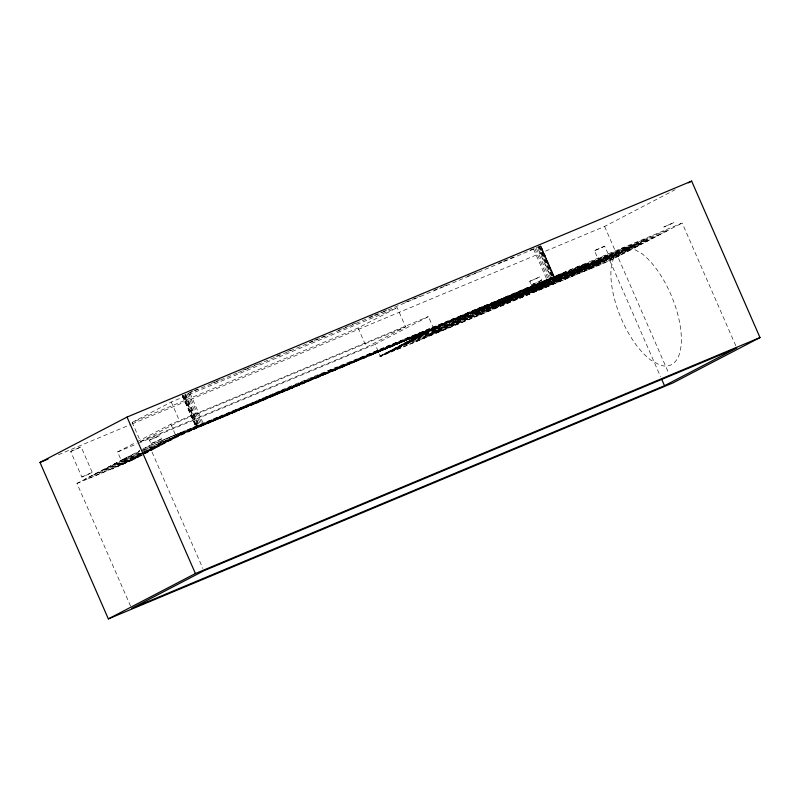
<?xml version="1.0" encoding="UTF-8"?>
<svg xmlns="http://www.w3.org/2000/svg" width="800" height="800" viewBox="0 0 800 800"><rect width="100%" height="100%" fill="white"/><g stroke="black" fill="none" stroke-linecap="round" stroke-linejoin="round"><path stroke-width="0.6" stroke-dasharray="4 3" d="M395.98 349.41L380.48 356.47L433.73 328.72L428.42 316.56L375.16 344.31L380.48 356.47L589.65 269.05A24.21 0.8 -23.6 0 0 619.13 255.76L621.12 254.45A24.21 0.8 -23.6 0 0 608.39 259.3C584.9 268.69 562.14 279.97 538.67 289.4A24.21 0.8 -23.6 0 1 520.5 297.83L408.69 344.69A24.21 0.8 -23.6 0 1 395.87 349.57L405.15 344.74A24.21 0.8 -23.6 0 1 427.24 335.02C487.01 309.65 545.71 281.55 605.63 256.6A24.21 0.8 -23.6 0 1 635.12 243.32A24.21 0.8 -23.6 0 1 645.87 239.79A24.21 0.8 -23.6 0 1 656.61 236.26A24.21 0.8 -23.6 0 1 627.13 249.54L546.05 285.83L564.79 276.08L645.87 239.79L515.4 298.84L478.32 314.63A24.21 0.8 -23.6 0 1 460.15 323.05A24.21 0.8 -23.6 0 1 458.2 323.03L438.09 331.44A24.21 0.8 -23.6 0 1 420.02 339.83L419.91 339.87A24.21 0.8 -23.6 0 1 417.97 339.85A24.21 0.8 -23.6 0 1 405.15 344.74L412.35 340.87M396.07 349.35L378.8 356.45L410.22 341.87L383.48 354.02L396.18 349.19L405.55 344.31L388.15 351.58L400.89 346.75L389.83 351.6M419.59 334.09L423.48 331.55L405.22 338.73L364.1 357.67L248.01 406.83L238.48 409.91L242.44 407.26L234.59 410.08L149.25 445.75L140.92 450.09M424.1 334.76L392.83 349.14L431.06 331.12M438.09 331.44L469.52 318.18L495.07 306.18L520.54 296.5L518.55 297.81A24.21 0.8 -23.6 0 0 520.5 297.83L560.73 281.01A24.21 0.8 -23.6 0 0 578.9 272.58L608.39 259.3A24.21 0.8 -23.6 0 0 637.87 246.01A24.21 0.8 -23.6 0 0 627.13 249.54L614.39 254.38L618.37 251.76L584.95 266.34L515.19 297.77L498.44 306.22L535.52 290.43L636.5 244.66A24.21 0.8 -23.6 0 0 665.98 231.38A24.21 0.8 -23.6 0 0 655.24 234.91A24.21 0.8 -23.6 0 0 625.75 248.2L594.32 261.46L465.58 319.47L469.56 316.85L444.19 326.48L468.19 315.51L455.46 320.34A24.21 0.81 -23.6 0 0 438.48 327.71L416.21 336.96L460.63 317.24L477.85 310.54L463.1 318.37L436.48 330.19A24.21 0.8 -23.6 0 0 419.51 337.57L397.51 346.71L424.69 332.27L372.49 354.57L423.45 332.92L471.09 311.15L482.57 306.64L483.83 306.32L479.86 308.97L487.72 306.15L546.95 280.69L532.34 287.94L503.21 299.91L449.14 324.21L434.47 331.52L460.19 321.72L585.52 265.01A24.21 0.8 -23.6 0 1 615 251.73A24.21 0.8 -23.6 0 1 625.75 248.2L638.49 243.35L623.98 250.58L518.55 297.81A24.21 0.8 -23.6 0 1 500.38 306.24A24.21 0.8 -23.6 0 1 498.44 306.22A24.21 0.8 -23.6 0 1 480.26 314.65A24.21 0.8 -23.6 0 1 478.32 314.63L458.2 323.03A24.21 0.8 -23.6 0 1 440.03 331.46A24.21 0.8 -23.6 0 1 438.09 331.44L417.97 339.85L440.07 330.13L438.13 331.42M130.58 606.16L76.96 483.42L139.88 450.63A24.21 0.8 -23.6 0 0 139.15 451.62M383 348.72C310 376.8 235.05 410.07 161.94 442.25A24.21 0.8 -23.6 0 1 141.82 450.66M403.12 340.31L395.51 342.79L364.99 355.56L322.87 374.98L318.94 376.26L322.91 373.61L321.65 373.94L304.64 380.79L268.18 397.7L231.61 413.45L258.67 401.39L554.13 277.49L554.59 277.19L540.86 245.77M182.39 395.81L196.12 427.23L554.59 277.19M70.67 451.48L81.11 446.88L92.26 472.4L87.5 474.7L81.82 476.99L70.67 451.48L81.11 446.88M81.82 476.99L92.26 472.4M142.38 455.11L134.02 459.32L121.3 464.16L141.69 454.87M149.5 440.13L159.94 435.54L161.47 439.03L156.71 441.33L151.03 443.62L149.5 440.13L159.94 435.54M151.03 443.62L161.47 439.03M529.72 281.34L540.16 276.75L541.69 280.24L536.92 282.55L531.24 284.84L529.72 281.34L540.16 276.75M531.24 284.84L541.69 280.24M600.47 260.33L598.9 260.89L594.45 250.7L604.6 246.19L609.34 256.29L605.02 259.26L617.76 254.42A24.21 0.8 -23.6 0 0 647.24 241.13A24.21 0.8 -23.6 0 0 636.5 244.66L623.76 249.51L625.75 248.2L614.44 253.05L485.7 311.06L504.44 301.31L548.65 281.86L544.67 284.49L570.14 274.8L558.78 280.99A24.21 0.8 -23.6 0 1 540.61 289.42A24.21 0.8 -23.6 0 1 538.67 289.4L525.93 294.24L529.91 291.62L528.66 291.95L504.44 301.31L506.32 300.05M604.89 246.11L594.45 250.7M598.9 260.89L602.33 259.18M151.52 448.08L171.42 439.85L157.39 447.15L144.67 451.99L214.44 419.92L227.93 415.23L264.65 398.94L281.85 391.8L283.81 391.15L281.82 392.46L288.18 390.04L314.86 377.95L328.35 373.25L348.64 364.04M608.75 256.97L583.53 266.33L585.52 265.01A24.21 0.8 -23.6 0 0 563.46 273.4L479.94 308.86M142.62 453.95L176.15 436.4L374.78 353.12L334 370.83L332.04 371.47L354.11 361.76L340.31 367.53L339.05 367.85L343.02 365.2L330.28 370.03L282.64 391.8L278.71 393.09L282.67 390.44L269.93 395.27L222.3 417.04A24.21 0.83 -23.6 0 1 206.1 423.92L181.51 433.75L158.7 444.69L211.55 421.18L213.51 420.54L211.53 421.85L212.15 421.68L223.53 417L284.52 389.2L301.53 382.35L302.79 382.03L298.9 384.56L303.89 382.75L301.91 384.06L303.87 383.42L328.53 372.46M506.53 299.94L508.44 298.68L473.78 313.15L482.99 308.37L508.44 298.68L549.62 280.09A24.21 0.78 -23.3 0 0 561.74 273.68A24.21 0.78 -23.3 0 0 529.26 287.36L497.78 300.96L482.92 308.4L518.02 293.71L527.64 288.7L523.56 290.07L519.86 292.18L544.24 281.18A24.21 0.79 -23.6 0 0 523.13 289.49L499.91 300.45L504.29 299.1L524.05 289.49L385.1 347.14L349.32 363.67M393.87 345.38L394.56 344.86L379.28 351.03L382.63 348.93M446.12 325.2L470.14 314.22L488.41 307.04L469.71 316.79L425.35 336.29L439.86 329.06L515.57 295.21M402.74 340.52L399.4 342.61L408.97 339.55L463.86 316.01L505.79 296.66L682.17 223.02L735.79 345.76M496.14 303.31L507.13 297.27L483.07 306.96L462.93 316.75L497.99 302.06L475.91 311.78M76.96 483.42L134.02 459.32L111.95 469.03L119.17 465.17M180.11 433.82L178.13 435.14L190.86 430.3L244.29 406.02L262.56 398.85L258.84 401.16L196.12 427.23M123.81 458.98L86.34 478.53A24.21 0.81 -23.6 0 0 90.11 477.85A24.21 0.81 -23.6 0 0 114.06 467.63L117.02 466.27M140.99 453.77L125.97 461.73L138.69 456.89L119.19 465.42M309.15 380.46L318.31 377.45L334.02 370.16L329.23 372.06M393.57 345.51L392.57 346.17L414.64 336.46L388.89 347.95L375.4 352.64L362.44 358.76L391.95 345.78M476.94 313.28L474.95 314.59L500.42 304.9L478.32 314.63L480.31 313.31L454.84 323L486.42 308.35M515.8 295.12L513.81 296.43L539.28 286.74L598.25 260.17L594.27 262.79L619.75 253.11L629.12 248.23L603.64 257.92L605.63 256.6A24.21 0.8 -23.6 0 0 597.43 259.08A24.21 0.8 -23.6 0 0 568.51 271.87L535.91 286.71M565.4 273.42L563.41 274.73L587.63 265.37L588.88 265.05L584.9 267.67L588.84 266.38L610.38 257.98L619.75 253.11L538.67 289.4L540.66 288.09L516.44 297.45L515.19 297.77L519.16 295.15L493.94 304.73L518.02 293.71L516.03 295.02L528.53 290.27L524.55 292.9L525.81 292.57L550.03 283.21L505.82 302.65L509.79 300.03L484.32 309.71L535.69 286.8L523.18 291.55L524.09 290.8L565.4 273.42L578.14 268.58L574.16 271.2L575.41 270.88L599.63 261.52L595.65 264.14L617.76 254.42A24.21 0.8 -23.6 0 1 628.5 250.89A24.21 0.8 -23.6 0 1 599.02 264.17A24.21 0.8 -23.6 0 1 569.53 277.46A24.21 0.8 -23.6 0 1 558.78 280.99L560.77 279.68L535.3 289.37L539.28 286.74L495.07 306.18L499.05 303.56L486.54 308.31M557.39 275.8L558.29 275.31L187.47 430.37L180.11 434.19C225.54 414.42 259.24 402.51 299.78 384.4C329.33 370.76 353.33 360.37 374.03 353.67M466.21 316.82L464.18 318.12L476.71 313.38M313.48 378.99L340.15 367.38L344.06 365.96L342.08 367.27L344.04 366.63L364.15 357.57L352.09 363.1L371.56 355.18L430.86 327.98L442.34 323.46L443.6 323.14L439.63 325.79L444.77 323.87L422.7 333.58L442.96 324.82L440.42 326.25M132.17 422.41L171.27 402.04L397.18 307.62L405.57 326.83L366.48 347.2L140.56 441.62L132.17 422.41L358.09 327.99L397.18 307.62M142.2 453.5L116.62 466.59L122.98 464.18L117.57 451.97L136.05 442.34M137.13 441.77L170.83 424.22L428.42 316.56M140.56 441.62L179.66 421.25L405.57 326.83M122.98 464.18L140.75 454.93L130.65 459.29L141.4 455.1M132.18 423.91L604.6 226.46L675.12 189.72M589.64 269.14L609.88 260.69L682.17 223.02M412.92 340.59L419.58 337L406.86 341.83L428.93 332.13L402.18 344.27L415.37 339.67A24.21 0.8 -23.6 0 0 426.4 335.37L458.64 320.48L441.1 327.33A24.21 0.8 -23.6 0 0 424.4 334.73L423.99 334.92A24.21 0.81 -23.6 0 0 431.83 332.1L449.34 325.29L445.47 327.88L489.68 308.44L477.17 313.18L479.18 311.86L475.2 313.17L453.83 321.5L462.95 316.73L475.54 311.95M431.34 330.99L439.28 326.8M551.23 278.86L537.5 247.44L540.4 246.07L554.13 277.49M145.5 453.45L157.39 447.15L143.6 453.18M312.94 379.21L291.87 388.26L308.41 380.87M419.51 334.2L434.73 328.07L412.66 337.77L449.22 321.98L479.89 307.6L503.94 297.9L478.01 310.2L461 317.06L459.74 317.38L463.71 314.73L450.97 319.56L403.33 341.33L392.6 345.51M608.87 256.6L607.13 257.45M495.8 303.51L466.79 316.55M243.61 408.05L205.4 424.63L198.25 426.74L202.22 424.1L200.96 424.42L169.36 437.34A24.21 0.8 -23.6 0 0 142.99 449.08M144.67 451.99L176.09 437.42L163.37 442.26L180.77 434.99L171.5 438.6L176.12 436.18L191.55 429.56L193.52 428.91L191.44 430.24L197.8 427.82L233.6 412.14L219.62 418.01L218.36 418.33L222.33 415.68L218.4 416.97L198.28 425.39M142.56 453.25L140 454.43L141.96 453.78M121.3 464.16L140.81 455.63M142.16 452.98L162.07 444.72L144.01 452.6L147.3 450.63L146.04 450.95A24.21 0.81 -23.6 0 0 144.4 451.52M140.71 454.43L135.32 456.86L140.87 454.78M142.66 454.45L148.04 452.02L146.08 452.67M563.46 273.4L543.29 283.14L558.02 276.99L554.04 279.61L578.26 270.25L579.51 269.92L575.53 272.55L579.47 271.26L601.01 262.86L610.38 257.98L566.17 277.43L570.1 276.13L601.01 262.86L590.22 267.72L586.28 269.02L590.26 266.39L589 266.72L566.04 275.75L564.79 276.08L568.77 273.46L564.83 274.75L536.14 286.62M605.92 258L600.76 260.22M139.53 451.65L136.32 453.07A24.21 0.8 -23.6 0 0 123.83 459.03M336.39 331.56L536.19 248.03L549.92 279.45M144.44 453.27L152.72 449.59L143.91 453.01M604.61 258.17L609.34 256.29M554.42 277.04L523.76 289.95L503.18 299.89L533.77 286.78L537.65 285.51L533.92 288.02L535.18 287.69L559.4 278.33L555.42 280.96L556.67 280.63L580.89 271.27L578.9 272.58A24.21 0.8 -23.6 0 0 580.85 272.6L589.65 269.05M433.73 328.72L373.76 353.79M189.68 392.43L193.14 390.98M194.29 390.5L200.05 388.09M211.59 383.27L215.04 381.83M216.2 381.35L221.96 378.94M242.72 370.26L246.18 368.82M247.33 368.33L253.1 365.92M254.25 365.44L260.01 363.03M276.16 356.29L281.92 353.88M287.69 351.47L291.15 350.02M309.6 342.31L313.06 340.86M314.21 340.38L319.98 337.97M321.13 337.49L324.59 336.05M338.42 330.26L344.19 327.85M345.34 327.37L351.11 324.96M352.26 324.48L355.72 323.03M369.56 317.25L373.02 315.8M374.17 315.32L382.24 311.95M383.39 311.47L386.85 310.02M405.3 302.31L411.07 299.9M412.22 299.42L420.29 296.05M434.13 290.26L442.2 286.89M443.36 286.41L449.12 284M467.57 276.29L480.25 270.99M498.7 263.28L502.16 261.83M503.32 261.35L509.08 258.94M510.23 258.46L513.69 257.01M529.84 250.26L537.91 246.89L551.64 278.31M237.23 373L185.34 394.69L199.07 426.11M238.38 372.52L335.24 332.04M58.44 454.73L131.03 424.39M117.57 451.97L137.12 443.8M138.27 443.32L375.16 344.31M480.11 308.63L258.84 401.16L273.77 395.35L258.05 402.64L251.7 405.05L253.68 403.74L251.72 404.39L243.54 408.14M158.18 443.68L166.03 440.85L154.02 447.12L156.67 445.74L155.41 446.07M424.25 334.57L411.54 339.4L433.61 329.69L420.89 334.52L423.29 333.43L438.28 327.25L433.5 329.96L434.47 329.76A24.21 0.8 -23.6 0 0 445.3 325.55M604.6 226.46L668.97 373.79M609.88 260.69L660.53 376.64M540.8 245.85L554.53 277.27M540.57 245.85L554.29 277.27M553.67 277.49L539.95 246.07L539.04 246.43L552.77 277.85M539.68 246.43L553.41 277.85M538.69 246.9L552.42 278.32M534.85 248.61L548.58 280.03M533.57 249.15L547.3 280.57M358.09 327.99L366.48 347.2M190.17 393.55L203.4 423.85M188.4 392.97L202.12 424.39M187.06 393.55L200.79 424.97M185.75 394.14L199.48 425.56M184.56 394.68L198.29 426.1M197.94 426.57L184.21 395.15L183.3 395.51L197.03 426.93M197.3 426.57L183.57 395.15L182.85 395.51L196.58 426.93M182.68 395.73L196.41 427.15M182.45 395.73L196.18 427.15M171.27 402.04L179.66 421.25M149.25 445.75L202.87 568.49M170.83 424.22L176.15 436.4M152.01 447.92A24.21 0.8 -23.6 0 1 141.86 452.4M139.82 453.28A24.21 0.8 -23.6 0 1 122.14 460.3M142.96 450.17A24.21 0.8 -23.6 0 1 158.2 443.73M562.98 273.62A24.21 0.8 -23.4 0 1 565.79 273.27M103.09 470.07A24.21 0.81 -23.6 0 1 136.67 455.83L137.93 455.51L132.8 457.86A24.21 0.81 -23.6 0 1 115.89 465.2M115.47 465.38A24.21 0.81 -23.6 0 1 103.04 470.06M112.45 465.18A24.21 0.81 -23.6 0 1 139.44 453.45M140.96 453.51A24.21 0.81 -23.6 0 1 125.32 460.28M124.71 460.54A24.21 0.81 -23.6 0 1 112.39 465.16M121.81 460.28A24.21 0.81 -23.6 0 1 140.65 451.93M143.92 450.56A24.21 0.81 -23.6 0 1 155.4 446.05M180.77 433.54A24.21 0.78 -23.7 0 1 198.39 425.39M613.57 257.49L611.19 267.76A63.3 27.54 67.3 0 0 650.76 360.06L659.64 364.97A63.3 27.54 67.3 0 0 680.15 325.54A63.3 27.54 67.3 0 0 641.5 253.35L632.62 248.43A63.3 27.54 67.3 0 0 613.57 257.49M185.36 432.59L181.38 434.38L185.36 432.59M663.87 226.98L674.26 222.47L663.87 226.98M271.91 396.49L293.85 386.95L271.91 396.49M560.34 274.16L554.67 276.67A24.21 0.82 -23.6 0 0 546.41 281.74A24.21 0.82 -23.6 0 0 583 265.49A24.21 0.82 -23.6 0 0 560.34 274.16M162.25 442.1L159.26 443.21A24.21 0.8 -23.6 0 1 178.17 433.79A24.21 0.8 -23.6 0 1 167.6 439.73L162.25 442.1M128.57 460.39L123.43 462.74A24.21 0.81 -23.6 0 1 93.72 474.96A24.21 0.81 -23.6 0 1 127.31 460.72L128.57 460.39"/><path stroke-width="1.2" d="M40 462.43L127.04 417.08L691.64 181.11L760 337.57L672.96 382.92L108.36 618.89L40 462.43L48.07 459.06M688.34 182.83L691.64 181.11M108.36 618.89L195.4 573.54L760 337.57M664.49 385.7L736.78 348.03L203.86 570.76L131.57 608.43L664.49 385.7L661.52 378.9M127.04 417.08L195.4 573.54"/></g></svg>
